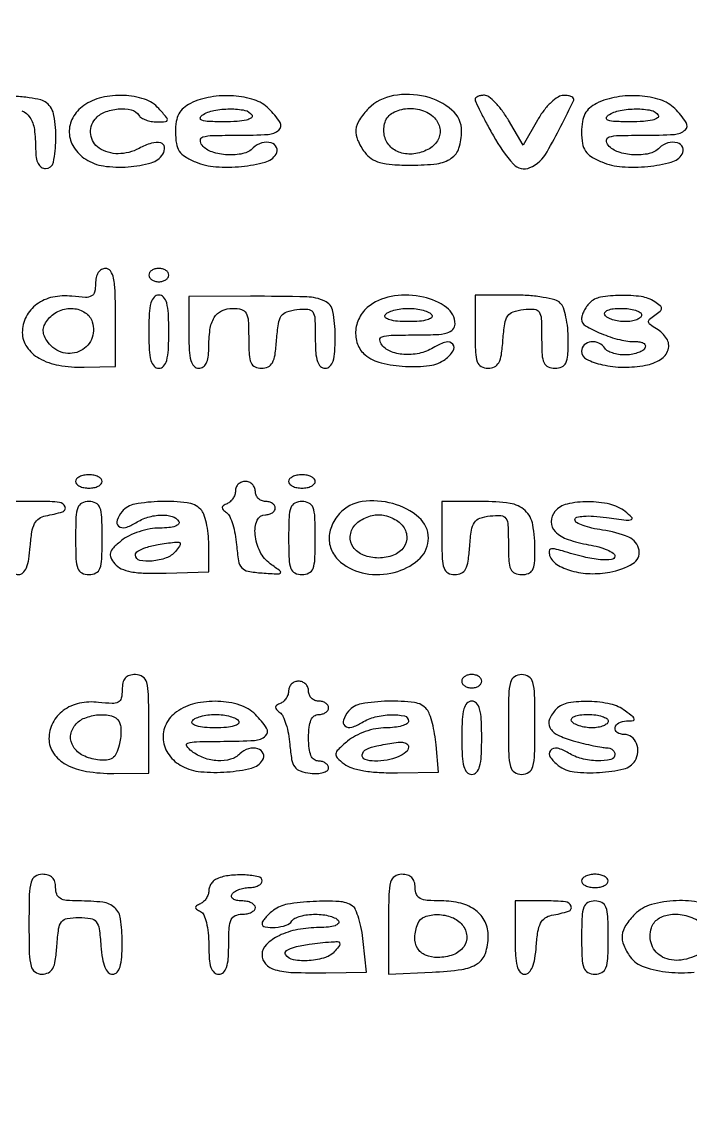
# Model space of a CAD drawing. Extents: x 0 to 1066, y 0 to 761.
# Drawn here: x 1035.16 to 1043.66, y 113.07 to 127.07 of the extents above; entities that cross this region are included whole.
import ezdxf

# ---------------------------------------------------------------- set-up
doc = ezdxf.new("R2010")
doc.units = 0
doc.header["$MEASUREMENT"] = 0

msp = doc.modelspace()

# ---------------------------------------------------------------- linework, layer by layer
for points in [[(710.559243, 95.267872, -0.000023), (733.258836, 95.240684, -0.000004), (756.324384, 95.211821, -0.198594)], [(606.442229, 95.24091, -0.000004), (629.422908, 95.212432, -0.198597)], [(669.892229, 95.24091, -0.000004), (692.872908, 95.212432, -0.198597)], [(1035.158291, 125.940682, -0.160678), (1035.261923, 125.858326, -0.113007), (1035.318362, 125.706359, -0.032648), (1035.3348, 125.454881, 0.035349), (1035.342443, 125.346912, 0.083558), (1035.366821, 125.270297, 0.125617), (1035.40714, 125.224762, 0.150151), (1035.4617, 125.208, 0.355535), (1035.560237, 125.288205, 0.047363), (1035.591809, 125.574712, 0.046206), (1035.568085, 125.881204, 0.178994), (1035.474314, 126.043531, 0.11682), (1035.401333, 126.079702, 0.021736), (1035.253213, 126.107282, 0.022234), (1035.073463, 126.124621, 0.018691)], [(1043.784705, 115.880694, 0.058703), (1043.475212, 115.904792, 0.058065), (1043.158223, 115.855078, 0.12917), (1042.9488, 115.7328, 0.049691), (1042.833468, 115.591944, 0.120503), (1042.788068, 115.466384, 0.12703), (1042.806845, 115.338343, 0.058331), (1042.890495, 115.190482, 0.157047), (1043.066282, 115.062883, 0.053584), (1043.378419, 114.996595, 0.053508), (1043.702952, 114.998126, 0.133585)], [(1043.7921, 115.243147, -0.105339), (1043.536963, 115.150493, -0.15162), (1043.301491, 115.1891, -0.190846), (1043.163966, 115.342716, -0.166606), (1043.159011, 115.55954, -0.173119), (1043.246068, 115.674016, -0.11717), (1043.401837, 115.729909, -0.093789), (1043.597241, 115.715069, -0.073989), (1043.7921, 115.630253, 0.067467)]]:
    msp.add_lwpolyline(points, format="xyb")
for points in [[(1035.945824, 126.006903, 0.113278), (1035.807225, 125.853329, 0.137272), (1035.762063, 125.665333, 0.133989), (1035.820795, 125.477778, 0.105613), (1035.971085, 125.325951, 0.110225), (1036.197143, 125.240739, 0.052072), (1036.510315, 125.22919, 0.05221), (1036.802806, 125.279854, 0.186873), (1036.951681, 125.391935, 0.171518), (1036.971118, 125.480405, 0.3137), (1036.923959, 125.532951, 0.133726), (1036.805821, 125.528878, 0.047802), (1036.648877, 125.463286, -0.121285), (1036.384463, 125.395769, -0.150191), (1036.142055, 125.467984, -0.214535), (1036.034485, 125.639392, -0.210662), (1036.090315, 125.835409, -0.124132), (1036.210733, 125.923405, -0.073994), (1036.384285, 125.965206, -0.079011), (1036.549926, 125.953748, -0.20023), (1036.6461, 125.8848, 0.117768), (1036.678744, 125.852328, 0.048861), (1036.735114, 125.825051, 0.04474), (1036.803996, 125.806461, 0.043574), (1036.875705, 125.8002, 0.015008), (1036.986545, 125.803528, 0.356195), (1037.007974, 125.823268, 0.215596), (1036.997883, 125.858011, 0.007054), (1036.8999, 125.9694, 0.12908), (1036.717744, 126.08835, 0.070733), (1036.453787, 126.136524, 0.068048), (1036.174381, 126.10945, 0.094916)], [(1037.30175, 126.035346, 0.066708), (1037.213009, 125.976877, 0.093763), (1037.154416, 125.902616, 0.081335), (1037.121843, 125.803898, 0.039121), (1037.1114, 125.670636, 0.03965), (1037.122959, 125.5251, 0.109137), (1037.160541, 125.429883, 0.108122), (1037.234981, 125.358842, 0.038504), (1037.366797, 125.291939, 0.07968), (1037.624969, 125.230488, 0.043035), (1037.952556, 125.234212, 0.041612), (1038.25105, 125.288702, 0.189202), (1038.390365, 125.391935, 0.25213), (1038.395859, 125.476184, 0.223507), (1038.328156, 125.533461, 0.136069), (1038.207304, 125.532483, 0.127389), (1038.100694, 125.469734, -0.143547), (1037.967982, 125.397189, -0.067064), (1037.770907, 125.381156, -0.066933), (1037.576033, 125.417911, -0.14041), (1037.4498, 125.5041, -0.180724), (1037.427623, 125.567776, -0.330369), (1037.459685, 125.609035, -0.062612), (1037.584364, 125.627491, -0.005475), (1037.904741, 125.631, 0.013836), (1038.290676, 125.641682, 0.165999), (1038.426782, 125.69673, 0.378273), (1038.439891, 125.793831, 0.049118), (1038.2958, 125.9694, 0.119707), (1038.113612, 126.080379, 0.060723), (1037.848254, 126.130737, 0.057529), (1037.558568, 126.116621, 0.07156)], [(1039.5648, 125.9694, 0.050288), (1039.448304, 125.826777, 0.124671), (1039.404104, 125.700363, 0.127219), (1039.425815, 125.569804, 0.053428), (1039.51568, 125.41452, 0.087898), (1039.599659, 125.334047, 0.080061), (1039.70886, 125.284103, 0.051964), (1039.866351, 125.257824, 0.015377), (1040.110966, 125.2503, 0.029721), (1040.433191, 125.26947, 0.119588), (1040.616634, 125.337869, 0.168345), (1040.713889, 125.467869, 0.075498), (1040.747905, 125.681338, 0.221893), (1040.624528, 125.95078, 0.116993), (1040.289719, 126.121593, 0.104189), (1039.880941, 126.134353, 0.153431)], [(1040.9184, 126.087618, 0.112498), (1040.926199, 126.053393, 0.003903), (1040.986741, 125.929932, 0.007113), (1041.06191, 125.78482, 0.004891), (1041.15105, 125.622404, 0.053384), (1041.405904, 125.264214, 0.326779), (1041.614678, 125.218832, 0.163186), (1041.834528, 125.42004, 0.015615), (1042.171344, 126.07515, 0.257895), (1042.169877, 126.099122, 0.135897), (1042.147081, 126.119718, 0.078145), (1042.103723, 126.133542, 0.039521), (1042.0464, 126.137772, 0.139649), (1041.972463, 126.116283, 0.048734), (1041.883927, 126.04789, 0.042128), (1041.792917, 125.946492, 0.031572), (1041.710134, 125.82127), (1041.528968, 125.505598), (1041.342227, 125.822099, 0.025781), (1041.26204, 125.943273, 0.032815), (1041.17552, 126.045628, 0.034591), (1041.094573, 126.118695, 0.167832), (1041.036944, 126.1386, 0.041089), (1040.991556, 126.134864, 0.060546), (1040.953222, 126.123624, 0.079605), (1040.92719, 126.10712, 0.214944)], [(1042.46235, 126.035346, 0.066708), (1042.373609, 125.976877, 0.093763), (1042.315016, 125.902616, 0.081335), (1042.282443, 125.803898, 0.039121), (1042.272, 125.670636, 0.03965), (1042.283559, 125.5251, 0.109137), (1042.321141, 125.429883, 0.108122), (1042.395581, 125.358842, 0.038504), (1042.527397, 125.291939, 0.07968), (1042.785569, 125.230488, 0.043035), (1043.113156, 125.234212, 0.041612), (1043.41165, 125.288702, 0.189202), (1043.550965, 125.391935, 0.25213), (1043.556459, 125.476184, 0.223507), (1043.488756, 125.533461, 0.136069), (1043.367904, 125.532483, 0.127389), (1043.261294, 125.469734, -0.143547), (1043.128582, 125.397189, -0.067064), (1042.931507, 125.381156, -0.066933), (1042.736633, 125.417911, -0.14041), (1042.6104, 125.5041, -0.180724), (1042.588223, 125.567776, -0.330369), (1042.620285, 125.609035, -0.062612), (1042.744964, 125.627491, -0.005475), (1043.065341, 125.631, 0.013836), (1043.451276, 125.641682, 0.165999), (1043.587382, 125.69673, 0.378273), (1043.600491, 125.793831, 0.049118), (1043.4564, 125.9694, 0.119707), (1043.274212, 126.080379, 0.060723), (1043.008854, 126.130737, 0.057529), (1042.719168, 126.116621, 0.07156)], [(1038.0843, 125.8848, -0.409778), (1038.076416, 125.850231, -0.084695), (1038.012809, 125.823357, -0.042668), (1037.895952, 125.806235, -0.015847), (1037.729743, 125.801495, -0.009372), (1037.538942, 125.80568, -0.06222), (1037.445199, 125.821285, -0.369495), (1037.427181, 125.849168, -0.219131), (1037.4498, 125.8848, -0.095261), (1037.60048, 125.945646, -0.048497), (1037.804543, 125.965485, -0.047959), (1037.99383, 125.947287, -0.209364)], [(1040.416685, 125.835409, -0.151356), (1040.472911, 125.699511, -0.163906), (1040.439912, 125.560497, -0.133724), (1040.320073, 125.449538, -0.090418), (1040.141226, 125.394073, -0.106254), (1039.968677, 125.409877, -0.133022), (1039.833633, 125.495968, -0.140028), (1039.764893, 125.63453, -0.123016), (1039.775011, 125.79614, -0.193392), (1039.874611, 125.916965, -0.109993), (1040.059351, 125.970134, -0.100145), (1040.264154, 125.941585, -0.135812)], [(1043.2449, 125.8848, -0.409778), (1043.237016, 125.850231, -0.084695), (1043.173409, 125.823357, -0.042668), (1043.056552, 125.806235, -0.015847), (1042.890343, 125.801495, -0.009372), (1042.699542, 125.80568, -0.06222), (1042.605799, 125.821285, -0.369495), (1042.587781, 125.849168, -0.219131), (1042.6104, 125.8848, -0.095261), (1042.76108, 125.945646, -0.048497), (1042.965143, 125.965485, -0.047959), (1043.15443, 125.947287, -0.209364)], [(1036.0962, 123.744488, -0.054554), (1036.084622, 123.638684, -0.219411), (1036.04625, 123.588207, -0.134958), (1035.968701, 123.570821, -0.01712), (1035.796326, 123.584984, 0.081468), (1035.552126, 123.573655, 0.105912), (1035.348178, 123.482585, 0.117564), (1035.21386, 123.324959, 0.118469), (1035.1656, 123.124138, 0.152061), (1035.222821, 122.940336, 0.114361), (1035.380184, 122.796811, 0.084977), (1035.629708, 122.707938, 0.048209), (1035.950319, 122.683436), (1036.35, 122.691458), (1036.35, 123.315229, 0.007847), (1036.344916, 123.639152, 0.042354), (1036.324547, 123.813888, 0.099658), (1036.285719, 123.90589, 0.248105), (1036.2231, 123.939, 0.136345), (1036.171948, 123.924787, 0.113154), (1036.131148, 123.885431, 0.089507), (1036.104954, 123.823394, 0.055303)], [(1036.773, 123.8544, 0.148195), (1036.782777, 123.822137, 0.098894), (1036.810277, 123.794651, 0.082425), (1036.851386, 123.776119, 0.064853), (1036.8999, 123.7698, 0.064853), (1036.948414, 123.776119, 0.082425), (1036.989523, 123.794651, 0.098894), (1037.017023, 123.822137, 0.148195), (1037.0268, 123.8544, 0.148195), (1037.017023, 123.886663, 0.098894), (1036.989523, 123.914149, 0.082425), (1036.948414, 123.932681, 0.064853), (1036.8999, 123.939, 0.064853), (1036.851386, 123.932681, 0.082425), (1036.810277, 123.914149, 0.098894), (1036.782777, 123.886663, 0.148195)], [(1036.773, 123.1353, 0.01212), (1036.778636, 122.902825, 0.054498), (1036.799918, 122.7687, 0.118311), (1036.839365, 122.696797, 0.211442), (1036.8999, 122.67, 0.211442), (1036.960435, 122.696797, 0.118311), (1036.999882, 122.7687, 0.054498), (1037.021164, 122.902825, 0.01212), (1037.0268, 123.1353, 0.01212), (1037.021164, 123.367775, 0.054498), (1036.999882, 123.5019, 0.118311), (1036.960435, 123.573803, 0.211442), (1036.8999, 123.6006, 0.211442), (1036.839365, 123.573803, 0.118311), (1036.799918, 123.5019, 0.054498), (1036.778636, 123.367775, 0.01212)], [(1037.2806, 123.12657, 0.01248), (1037.286278, 122.899118, 0.055352), (1037.307628, 122.767245, 0.119272), (1037.347106, 122.696424, 0.209186), (1037.4075, 122.67, 0.150151), (1037.46206, 122.686762, 0.125617), (1037.502379, 122.732297, 0.083558), (1037.526757, 122.808912, 0.035349), (1037.5344, 122.916881, -0.032413), (1037.550218, 123.160633, -0.101777), (1037.603487, 123.314912, -0.152261), (1037.698521, 123.400523, -0.108189), (1037.839551, 123.4314, -0.065703), (1037.951646, 123.416606, -0.20782), (1038.009603, 123.370478, -0.109731), (1038.036232, 123.274318, -0.012894), (1038.042, 123.0507, 0.014181), (1038.047882, 122.843365, 0.087921), (1038.07228, 122.740146, 0.183405), (1038.122174, 122.68872, 0.109873), (1038.206336, 122.67, 0.112123), (1038.289404, 122.688865, 0.160679), (1038.343445, 122.740772, 0.086187), (1038.376425, 122.842001, 0.017695), (1038.396686, 123.02955, -0.017705), (1038.419022, 123.23627, -0.112209), (1038.456681, 123.334375, -0.16625), (1038.525954, 123.38718, -0.051861), (1038.65535, 123.415869, -0.041038), (1038.794318, 123.420391, -0.241272), (1038.855579, 123.385072, -0.133908), (1038.882919, 123.29915, -0.010461), (1038.888, 123.056319, 0.016275), (1038.894092, 122.869198, 0.063156), (1038.916097, 122.755537, 0.126046), (1038.955812, 122.693323, 0.190215), (1039.0149, 122.67, 0.198753), (1039.074607, 122.69471, 0.123319), (1039.114218, 122.7607, 0.0595), (1039.135908, 122.882415, 0.014375), (1039.1418, 123.087299, 0.049034), (1039.111842, 123.392039, 0.240233), (1039.007979, 123.52381, 0.102618), (1038.77937, 123.576671, 0.006044), (1038.06315, 123.584283), (1037.2806, 123.583141)], [(1039.583624, 123.468903, 0.109834), (1039.459071, 123.332766, 0.106782), (1039.402328, 123.155286, 0.112296), (1039.425037, 122.977392, 0.132631), (1039.522546, 122.839162, 0.115004), (1039.723677, 122.738578, 0.044976), (1040.032795, 122.693493, 0.044811), (1040.341375, 122.704182, 0.130392), (1040.537567, 122.783343, 0.082222), (1040.639615, 122.889877, 0.332785), (1040.636009, 122.974272, 0.293048), (1040.549359, 123.00255, 0.076037), (1040.4081, 122.941747, -0.076246), (1040.230155, 122.865241, -0.072618), (1040.034392, 122.843844, -0.079527), (1039.857423, 122.878765, -0.131887), (1039.734, 122.9661, -0.159132), (1039.708633, 123.030147, -0.346422), (1039.73689, 123.070969, -0.068768), (1039.850935, 123.089494, -0.005928), (1040.146641, 123.093, 0.009544), (1040.421743, 123.098252, 0.055935), (1040.564481, 123.119815, 0.137424), (1040.636932, 123.162735, 0.193056), (1040.6646, 123.231723, 0.239833), (1040.557496, 123.442168, 0.103684), (1040.262643, 123.57477, 0.087809), (1039.893031, 123.589866, 0.119733)], [(1040.9184, 123.1353, 0.009984), (1040.923643, 122.872771, 0.075033), (1040.94702, 122.751034, 0.183879), (1040.99701, 122.692067, 0.126645), (1041.082736, 122.67, 0.112123), (1041.165804, 122.688865, 0.160679), (1041.219845, 122.740772, 0.086187), (1041.252825, 122.842001, 0.017695), (1041.273086, 123.02955, -0.017705), (1041.295422, 123.23627, -0.112209), (1041.333081, 123.334375, -0.16625), (1041.402354, 123.38718, -0.051861), (1041.53175, 123.415869, -0.041038), (1041.670718, 123.420391, -0.241272), (1041.731979, 123.385072, -0.133908), (1041.759319, 123.29915, -0.010461), (1041.7644, 123.056319, 0.013596), (1041.770206, 122.842859, 0.089848), (1041.794813, 122.73944, 0.188426), (1041.845862, 122.688381, 0.103622), (1041.9336, 122.67, 0.099499), (1042.020775, 122.687521, 0.186817), (1042.071813, 122.736623, 0.093931), (1042.096767, 122.835157, 0.015183), (1042.1028, 123.03378, 0.025442), (1042.09533, 123.180488, 0.028275), (1042.072979, 123.320521, 0.029295), (1042.040503, 123.436334, 0.113847), (1042.00128, 123.49908, 0.13189), (1041.932868, 123.538535, 0.022776), (1041.785444, 123.570778, 0.023405), (1041.604386, 123.593158, 0.019046), (1041.40908, 123.6006), (1040.9184, 123.6006)], [(1042.37352, 123.49908, 0.043913), (1042.334668, 123.452731, 0.03666), (1042.301822, 123.397506, 0.038146), (1042.279247, 123.342121, 0.07785), (1042.272, 123.295856, 0.266532), (1042.32145, 123.20968, 0.034117), (1042.520087, 123.111096, 0.03796), (1042.755812, 123.03387, 0.06025), (1042.966417, 123.0084, -0.052101), (1043.024612, 123.00232, -0.113118), (1043.065166, 122.983549, -0.187017), (1043.081875, 122.955816, -0.183539), (1043.0757, 122.9238, -0.128561), (1043.041588, 122.891281, -0.04604), (1042.979578, 122.864051, -0.041947), (1042.902869, 122.845449, -0.038534), (1042.8219, 122.8392, -0.038534), (1042.740931, 122.845449, -0.041947), (1042.664222, 122.864051, -0.04604), (1042.602212, 122.891281, -0.128561), (1042.5681, 122.9238, 0.150078), (1042.492872, 122.989686, 0.136065), (1042.39048, 123.005254, 0.159229), (1042.305709, 122.965822, 0.207817), (1042.272, 122.888222, 0.283), (1042.334668, 122.786368, 0.062267), (1042.536714, 122.714153, 0.052599), (1042.80551, 122.683432, 0.048573), (1043.082314, 122.707959, 0.089088), (1043.274588, 122.781025, 0.185587), (1043.371743, 122.905451, 0.218641), (1043.352557, 123.047162, 0.118844), (1043.22375, 123.171848, -0.022856), (1043.143821, 123.224018, -0.209343), (1043.123183, 123.258913, -0.247289), (1043.136548, 123.294049, -0.031527), (1043.2026, 123.345252, 0.02517), (1043.271479, 123.39726, 0.221976), (1043.2872, 123.430926, 0.225263), (1043.271372, 123.464275, 0.025914), (1043.2026, 123.514705, 0.110082), (1043.029706, 123.580103, 0.040318), (1042.767329, 123.596324, 0.039278), (1042.512237, 123.57141, 0.153571)], [(1036.055189, 123.25814, -0.183559), (1036.042711, 123.034528, -0.19387), (1035.885053, 122.881961, -0.183), (1035.657782, 122.876504, -0.169859), (1035.475246, 123.022459, -0.058824), (1035.440654, 123.095502, -0.102294), (1035.432597, 123.161822, -0.099472), (1035.45148, 123.227174, -0.053339), (1035.498115, 123.297409, -0.121589), (1035.637931, 123.400659, -0.116641), (1035.811979, 123.429078, -0.130185), (1035.966255, 123.376358, -0.170438)], [(1040.3685, 123.3468, -0.372961), (1040.362982, 123.31269, -0.104919), (1040.311327, 123.285312, -0.050431), (1040.212484, 123.267578, -0.019189), (1040.0724, 123.2622, -0.019189), (1039.932316, 123.267578, -0.050431), (1039.833473, 123.285312, -0.104919), (1039.781818, 123.31269, -0.372961), (1039.7763, 123.3468, -0.144823), (1039.812769, 123.379409, -0.04093), (1039.884847, 123.406549, -0.037579), (1039.975234, 123.42517, -0.032024), (1040.0724, 123.4314, -0.032024), (1040.169566, 123.42517, -0.037579), (1040.259953, 123.406549, -0.04093), (1040.332031, 123.379409, -0.144823)], [(1043.0334, 123.3468, -0.222681), (1043.018225, 123.314416, -0.076538), (1042.972739, 123.287051, -0.058208), (1042.905969, 123.26839, -0.039081), (1042.826893, 123.2622, -0.037634), (1042.744012, 123.268447, -0.041396), (1042.665688, 123.287051, -0.045439), (1042.602504, 123.314271, -0.130646), (1042.5681, 123.3468, -0.297719), (1042.568934, 123.379944, -0.145541), (1042.603295, 123.407609, -0.069343), (1042.674383, 123.425787, -0.027979), (1042.774607, 123.4314, -0.031003), (1042.87375, 123.425247, -0.048032), (1042.95738, 123.406549, -0.061379), (1043.015429, 123.379323, -0.257909)], [(1035.8424, 121.2318, 0.191087), (1035.855215, 121.199493, 0.088204), (1035.892103, 121.172051, 0.068025), (1035.946846, 121.153434, 0.048028), (1036.0116, 121.1472, 0.048028), (1036.076354, 121.153434, 0.068025), (1036.131098, 121.172051, 0.088204), (1036.167985, 121.199493, 0.191087), (1036.1808, 121.2318, 0.191087), (1036.167985, 121.264107, 0.088204), (1036.131098, 121.291549, 0.068025), (1036.076354, 121.310166, 0.048028), (1036.0116, 121.3164, 0.048028), (1035.946846, 121.310166, 0.068025), (1035.892103, 121.291549, 0.088204), (1035.855215, 121.264107, 0.191087)], [(1038.5496, 121.2318, 0.191087), (1038.562415, 121.199493, 0.088204), (1038.599303, 121.172051, 0.068025), (1038.654046, 121.153434, 0.048028), (1038.7188, 121.1472, 0.048028), (1038.783554, 121.153434, 0.068025), (1038.838298, 121.172051, 0.088204), (1038.875185, 121.199493, 0.191087), (1038.888, 121.2318, 0.191087), (1038.875185, 121.264107, 0.088204), (1038.838298, 121.291549, 0.068025), (1038.783554, 121.310166, 0.048028), (1038.7188, 121.3164, 0.048028), (1038.654046, 121.310166, 0.068025), (1038.599303, 121.291549, 0.088204), (1038.562415, 121.264107, 0.191087)], [(1037.8728, 121.11195, -0.080037), (1037.864902, 121.062926, -0.064268), (1037.841736, 121.014701, -0.065096), (1037.807481, 120.974541, -0.087504), (1037.76705, 120.949191, 0.046343), (1037.71991, 120.924764, 0.240697), (1037.705605, 120.900219, 0.216661), (1037.716481, 120.872298, 0.038187), (1037.760748, 120.835293, -0.132308), (1037.800958, 120.786351, -0.030843), (1037.839047, 120.686075, -0.02971), (1037.869829, 120.561335, -0.025338), (1037.887648, 120.427002, 0.019484), (1037.912298, 120.222867, 0.144912), (1037.954101, 120.135651, 0.165524), (1038.033993, 120.091178, 0.027455), (1038.2112, 120.068916, 0.003169), (1038.41445, 120.055943, 0.226058), (1038.444888, 120.068357, 0.440708), (1038.442718, 120.092062, 0.006494), (1038.31695, 120.184985, -0.12334), (1038.186384, 120.339364, -0.089038), (1038.124033, 120.557036, -0.120419), (1038.149227, 120.738013, -0.307363), (1038.2535, 120.8088, 0.064853), (1038.302014, 120.815119, 0.082425), (1038.343123, 120.833651, 0.098894), (1038.370623, 120.861137, 0.148195), (1038.3804, 120.8934, 0.148195), (1038.370623, 120.925663, 0.098894), (1038.343123, 120.953149, 0.082425), (1038.302014, 120.971681, 0.064853), (1038.2535, 120.978, -0.099038), (1038.20507, 120.987688, -0.097945), (1038.163877, 121.015277, -0.097945), (1038.136288, 121.05647, -0.099038), (1038.1266, 121.1049, 0.099038), (1038.116912, 121.15333, 0.097945), (1038.089323, 121.194523, 0.097945), (1038.04813, 121.222112, 0.099038), (1037.9997, 121.2318, 0.09335), (1037.951259, 121.222677, 0.096425), (1037.910077, 121.196594, 0.099164), (1037.882513, 121.15768, 0.105033)], [(1034.9964, 120.5127, 0.012516), (1035.002098, 120.285115, 0.051654), (1035.023097, 120.149191, 0.107462), (1035.06102, 120.074644, 0.225221), (1035.118436, 120.0474, 0.19969), (1035.173882, 120.070464, 0.098084), (1035.216964, 120.135246, 0.05854), (1035.247895, 120.245136, 0.021267), (1035.266486, 120.40622, -0.020451), (1035.287226, 120.588545, -0.077918), (1035.322017, 120.697274, -0.127802), (1035.377843, 120.760998, -0.105674), (1035.4617, 120.795132, 0.030111), (1035.677813, 120.847151, 0.431322), (1035.709343, 120.910799, 0.287274), (1035.637578, 120.966134, 0.024345), (1035.39402, 120.978), (1034.9964, 120.978)], [(1035.8424, 120.5127, 0.009792), (1035.847603, 120.247044, 0.077556), (1035.871241, 120.126713, 0.189837), (1035.922419, 120.068828, 0.118451), (1036.0116, 120.0474, 0.118451), (1036.100781, 120.068828, 0.189837), (1036.151959, 120.126713, 0.077556), (1036.175597, 120.247044, 0.009792), (1036.1808, 120.5127, 0.009792), (1036.175597, 120.778356, 0.077556), (1036.151959, 120.898687, 0.189837), (1036.100781, 120.956572, 0.118451), (1036.0116, 120.978, 0.118451), (1035.922419, 120.956572, 0.189837), (1035.871241, 120.898687, 0.077556), (1035.847603, 120.778356, 0.009792)], [(1036.432903, 120.849056, 0.085709), (1036.369118, 120.738096, 0.318437), (1036.389142, 120.664558, 0.249271), (1036.475305, 120.64711, 0.067467), (1036.6065, 120.706253, -0.064662), (1036.761659, 120.777244, -0.066892), (1036.928014, 120.805179, -0.078379), (1037.07019, 120.787508, -0.186398), (1037.1537, 120.7242, -0.328316), (1037.150982, 120.690672, -0.129674), (1037.110458, 120.663093, -0.061039), (1037.029152, 120.645106, -0.023951), (1036.914265, 120.6396, 0.046174), (1036.788146, 120.627928, 0.032741), (1036.650375, 120.592746, 0.033219), (1036.522125, 120.541239, 0.058152), (1036.425566, 120.480096, 0.023278), (1036.322399, 120.388289, 0.129101), (1036.284547, 120.325178, 0.18648), (1036.289761, 120.264151, 0.05976), (1036.339992, 120.186359, 0.113818), (1036.422694, 120.123304, 0.061496), (1036.545579, 120.085033, 0.039526), (1036.724948, 120.067024, 0.012672), (1036.992898, 120.068172), (1037.5344, 120.084219), (1037.5344, 120.42959, 0.026739), (1037.526926, 120.56925, 0.02912), (1037.504579, 120.703329, 0.030357), (1037.472069, 120.814673, 0.110604), (1037.43288, 120.87648, 0.167107), (1037.25913, 120.961322, 0.037644), (1036.925777, 120.97728, 0.037357), (1036.594834, 120.943374, 0.177143)], [(1038.5496, 120.5127, 0.009792), (1038.554803, 120.247044, 0.077556), (1038.578441, 120.126713, 0.189837), (1038.629619, 120.068828, 0.118451), (1038.7188, 120.0474, 0.118451), (1038.807981, 120.068828, 0.189837), (1038.859159, 120.126713, 0.077556), (1038.882797, 120.247044, 0.009792), (1038.888, 120.5127, 0.009792), (1038.882797, 120.778356, 0.077556), (1038.859159, 120.898687, 0.189837), (1038.807981, 120.956572, 0.118451), (1038.7188, 120.978, 0.118451), (1038.629619, 120.956572, 0.189837), (1038.578441, 120.898687, 0.077556), (1038.554803, 120.778356, 0.009792)], [(1039.197212, 120.823289, 0.087841), (1039.092384, 120.656208, 0.115381), (1039.064612, 120.478885, 0.120514), (1039.118427, 120.313319, 0.101761), (1039.245224, 120.179097, 0.123982), (1039.569432, 120.055468, 0.104614), (1039.936065, 120.088875, 0.12062), (1040.220231, 120.258989, 0.200446), (1040.3262, 120.5127, 0.219487), (1040.205115, 120.775248, 0.109962), (1039.875243, 120.950143, 0.102661), (1039.483398, 120.975199, 0.175387)], [(1040.4954, 120.5127, 0.009984), (1040.500643, 120.250171, 0.075033), (1040.52402, 120.128434, 0.183879), (1040.57401, 120.069467, 0.126645), (1040.659736, 120.0474, 0.112123), (1040.742804, 120.066265, 0.160679), (1040.796845, 120.118172, 0.086187), (1040.829825, 120.219401, 0.017695), (1040.850086, 120.40695, -0.017705), (1040.872422, 120.61367, -0.112209), (1040.910081, 120.711775, -0.16625), (1040.979354, 120.76458, -0.051861), (1041.10875, 120.793269, -0.041038), (1041.247718, 120.797791, -0.241272), (1041.308979, 120.762472, -0.133908), (1041.336319, 120.67655, -0.010461), (1041.3414, 120.433719, 0.013596), (1041.347206, 120.220259, 0.089848), (1041.371813, 120.11684, 0.188426), (1041.422862, 120.065781, 0.103622), (1041.5106, 120.0474, 0.088662), (1041.595653, 120.062601, 0.178332), (1041.646787, 120.106258, 0.106491), (1041.67294, 120.191108, 0.021705), (1041.6798, 120.349062, 0.042375), (1041.651495, 120.682442, 0.165185), (1041.554237, 120.861828, 0.152996), (1041.362671, 120.952701, 0.034838), (1041.000023, 120.978), (1040.4954, 120.978)], [(1041.9336, 120.8511, 0.174378), (1041.885764, 120.719005, 0.200709), (1041.936913, 120.595973, 0.111869), (1042.099572, 120.494484, 0.041938), (1042.36147, 120.427277, -0.02379), (1042.48925, 120.399382, -0.035721), (1042.597026, 120.361993, -0.039298), (1042.674532, 120.321258, -0.257568), (1042.695, 120.284162, -0.383727), (1042.653616, 120.238178, -0.050353), (1042.510467, 120.237523, -0.035618), (1042.298948, 120.273234, -0.016124), (1042.028024, 120.34842, 0.020364), (1041.928468, 120.375141, 0.138691), (1041.878168, 120.372416, 0.308846), (1041.858326, 120.345874, 0.09114), (1041.865737, 120.292879, 0.175713), (1041.956505, 120.177975, 0.070988), (1042.142239, 120.096675, 0.060479), (1042.381079, 120.060565, 0.053723), (1042.631707, 120.08018, 0.08475), (1042.924048, 120.1884, 0.315008), (1043.002676, 120.356802, 0.252879), (1042.871681, 120.522526, 0.068408), (1042.537993, 120.614854, -0.021894), (1042.403655, 120.638899, -0.033617), (1042.290387, 120.672466, -0.036006), (1042.208216, 120.709882, -0.274478), (1042.1874, 120.744945, -0.33962), (1042.21136, 120.776151, -0.047405), (1042.297069, 120.790552, -0.035335), (1042.424093, 120.79069, -0.016125), (1042.58925, 120.773818, 0.003652), (1042.840167, 120.741844, 0.106688), (1042.904086, 120.747814, 0.564688), (1042.910627, 120.774896, 0.02829), (1042.82688, 120.848812, 0.111455), (1042.629675, 120.942756, 0.055059), (1042.352503, 120.97409, 0.055704), (1042.087311, 120.94514, 0.166012)], [(1039.993685, 120.674809, -0.153168), (1040.051436, 120.533814, -0.18011), (1040.012918, 120.395509, -0.144182), (1039.881748, 120.294465, -0.092764), (1039.6917, 120.2589, -0.092764), (1039.501652, 120.294465, -0.144182), (1039.370482, 120.395509, -0.18011), (1039.331964, 120.533814, -0.153168), (1039.389715, 120.674809, -0.070664), (1039.446251, 120.726119, -0.0446), (1039.524294, 120.76944, -0.043987), (1039.610493, 120.798935, -0.060516), (1039.6917, 120.8088, -0.060516), (1039.772907, 120.798935, -0.043987), (1039.859106, 120.76944, -0.0446), (1039.937149, 120.726119, -0.070664)], [(1037.1114, 120.3435, -0.132104), (1036.99425, 120.260679, -0.064604), (1036.814575, 120.219807, -0.076959), (1036.657251, 120.229096, -0.353233), (1036.6038, 120.295316, -0.268435), (1036.633454, 120.346571, -0.050978), (1036.735894, 120.392308, -0.037701), (1036.891931, 120.430937, -0.017105), (1037.100609, 120.458879, -0.043932), (1037.156326, 120.459497, -0.365263), (1037.173017, 120.443081, -0.183009), (1037.164293, 120.411406, -0.01549)], [(1036.4346, 118.583888, -0.054554), (1036.423022, 118.478084, -0.219411), (1036.38465, 118.427607, -0.134958), (1036.307101, 118.410221, -0.01712), (1036.134726, 118.424384, 0.081468), (1035.890526, 118.413055, 0.105912), (1035.686578, 118.321985, 0.117564), (1035.55226, 118.164359, 0.118469), (1035.504, 117.963538, 0.153117), (1035.562348, 117.777472, 0.118434), (1035.72194, 117.635431, 0.083582), (1035.981611, 117.548013, 0.041577), (1036.32885, 117.521974), (1036.773, 117.525642), (1036.773, 118.152021, 0.006028), (1036.768507, 118.524644, 0.060001), (1036.746137, 118.678953, 0.181037), (1036.69465, 118.750765, 0.148728), (1036.6038, 118.7784, 0.07407), (1036.5265, 118.766886, 0.140703), (1036.474148, 118.732936, 0.126026), (1036.444227, 118.673324, 0.053665)], [(1040.7492, 118.6938, 0.148195), (1040.758977, 118.661537, 0.098894), (1040.786477, 118.634051, 0.082425), (1040.827586, 118.615519, 0.064853), (1040.8761, 118.6092, 0.064853), (1040.924614, 118.615519, 0.082425), (1040.965723, 118.634051, 0.098894), (1040.993223, 118.661537, 0.148195), (1041.003, 118.6938, 0.148195), (1040.993223, 118.726063, 0.098894), (1040.965723, 118.753549, 0.082425), (1040.924614, 118.772081, 0.064853), (1040.8761, 118.7784, 0.064853), (1040.827586, 118.772081, 0.082425), (1040.786477, 118.753549, 0.098894), (1040.758977, 118.726063, 0.148195)], [(1041.3414, 118.1439, 0.005909), (1041.345867, 117.765874, 0.059311), (1041.36819, 117.609862, 0.180365), (1041.419688, 117.537344, 0.150217), (1041.5106, 117.5094, 0.150217), (1041.601512, 117.537344, 0.180365), (1041.65301, 117.609862, 0.059311), (1041.675333, 117.765874, 0.005909), (1041.6798, 118.1439, 0.005909), (1041.675333, 118.521926, 0.059311), (1041.65301, 118.677937, 0.180365), (1041.601512, 118.750456, 0.150217), (1041.5106, 118.7784, 0.150217), (1041.419688, 118.750456, 0.180365), (1041.36819, 118.677937, 0.059311), (1041.345867, 118.521926, 0.005909)], [(1038.5496, 118.57395, -0.080037), (1038.541702, 118.524926, -0.064268), (1038.518536, 118.476701, -0.065096), (1038.484281, 118.436541, -0.087504), (1038.44385, 118.411191, 0.046343), (1038.39671, 118.386764, 0.240697), (1038.382405, 118.362219, 0.216661), (1038.393281, 118.334298, 0.038187), (1038.437548, 118.297293, -0.132308), (1038.477758, 118.248351, -0.030843), (1038.515847, 118.148075, -0.02971), (1038.546629, 118.023335, -0.025338), (1038.564448, 117.889002, 0.020489), (1038.58782, 117.698662, 0.114798), (1038.626746, 117.604434, 0.159529), (1038.696687, 117.553002, 0.050821), (1038.82455, 117.524931, 0.036601), (1038.913675, 117.52124, 0.058686), (1038.988859, 117.532527, 0.081602), (1039.039884, 117.555872, 0.249719), (1039.0572, 117.588381, 0.139401), (1039.047418, 117.622785, 0.100013), (1039.019923, 117.652098, 0.085452), (1038.978801, 117.671838, 0.069375), (1038.9303, 117.6786, -0.164293), (1038.873665, 117.697726, -0.129352), (1038.833614, 117.7491, -0.075863), (1038.810328, 117.838999, -0.025511), (1038.8034, 117.9747, -0.025511), (1038.810328, 118.110401, -0.075863), (1038.833614, 118.2003, -0.129352), (1038.873665, 118.251674, -0.164293), (1038.9303, 118.2708, 0.064853), (1038.978814, 118.277119, 0.082425), (1039.019923, 118.295651, 0.098894), (1039.047423, 118.323137, 0.148195), (1039.0572, 118.3554, 0.148195), (1039.047423, 118.387663, 0.098894), (1039.019923, 118.415149, 0.082425), (1038.978814, 118.433681, 0.064853), (1038.9303, 118.44, -0.099038), (1038.88187, 118.449688, -0.097945), (1038.840677, 118.477277, -0.097945), (1038.813088, 118.51847, -0.099038), (1038.8034, 118.5669, 0.099038), (1038.793712, 118.61533, 0.097945), (1038.766123, 118.656523, 0.097945), (1038.72493, 118.684112, 0.099038), (1038.6765, 118.6938, 0.09335), (1038.628059, 118.684677, 0.096425), (1038.586877, 118.658594, 0.099164), (1038.559313, 118.61968, 0.105033)], [(1037.125394, 118.30492, 0.128178), (1036.991346, 118.14732, 0.138789), (1036.956515, 117.949209, 0.133271), (1037.030671, 117.756166, 0.114233), (1037.196, 117.613607, 0.098534), (1037.432809, 117.543543, 0.041588), (1037.765957, 117.540843, 0.039471), (1038.078343, 117.589312, 0.197253), (1038.219436, 117.690537, 0.244969), (1038.226199, 117.776541, 0.227791), (1038.159445, 117.835191, 0.139664), (1038.038942, 117.834635, 0.126482), (1037.931494, 117.771134, -0.129364), (1037.811463, 117.701112, -0.08077), (1037.648703, 117.683199, -0.073662), (1037.473585, 117.718449, -0.075609), (1037.31792, 117.802809, -0.08692), (1037.256081, 117.86921, -0.496964), (1037.269993, 117.907799, -0.070684), (1037.378291, 117.925412, -0.003845), (1037.72475, 117.929709, 0.013482), (1038.117798, 117.942163, 0.162704), (1038.256317, 117.997684, 0.379843), (1038.270152, 118.095165, 0.050131), (1038.1266, 118.2708, 0.121041), (1037.929218, 118.390324, 0.06748), (1037.65059, 118.437814, 0.065683), (1037.359757, 118.409482, 0.095974)], [(1039.309303, 118.311056, 0.085709), (1039.245518, 118.200096, 0.318437), (1039.265542, 118.126558, 0.249271), (1039.351705, 118.10911, 0.067467), (1039.4829, 118.168253, -0.077562), (1039.649694, 118.239448, -0.0546), (1039.85203, 118.267864, -0.06279), (1040.019806, 118.251881, -0.351039), (1040.0724, 118.1862, -0.273079), (1040.053159, 118.153598, -0.054445), (1039.988174, 118.126451, -0.043838), (1039.895534, 118.107741, -0.027925), (1039.785672, 118.1016, 0.047579), (1039.658819, 118.089501, 0.036131), (1039.52382, 118.053241, 0.036628), (1039.398055, 117.9989, 0.055459), (1039.299222, 117.932456, 0.013172), (1039.177437, 117.823681, 0.16745), (1039.149313, 117.770133, 0.241075), (1039.165786, 117.720646, 0.029192), (1039.254916, 117.642793, 0.090531), (1039.353274, 117.591709, 0.033464), (1039.505878, 117.555727, 0.028058), (1039.700454, 117.534522, 0.016905), (1039.932583, 117.530194), (1040.454833, 117.538113), (1040.423301, 117.883307, 0.019672), (1040.404948, 118.023214, 0.021012), (1040.375932, 118.158164, 0.021143), (1040.34138, 118.27143, 0.085512), (1040.306325, 118.33425, 0.194125), (1040.147697, 118.422509, 0.036895), (1039.810921, 118.439529, 0.037325), (1039.473862, 118.406434, 0.178248)], [(1040.7492, 117.9747, 0.01212), (1040.754836, 117.742225, 0.054498), (1040.776118, 117.6081, 0.118311), (1040.815565, 117.536197, 0.211442), (1040.8761, 117.5094, 0.211442), (1040.936635, 117.536197, 0.118311), (1040.976082, 117.6081, 0.054498), (1040.997364, 117.742225, 0.01212), (1041.003, 117.9747, 0.01212), (1040.997364, 118.207175, 0.054498), (1040.976082, 118.3413, 0.118311), (1040.936635, 118.413203, 0.211442), (1040.8761, 118.44, 0.211442), (1040.815565, 118.413203, 0.118311), (1040.776118, 118.3413, 0.054498), (1040.754836, 118.207175, 0.01212)], [(1041.95052, 118.33848, 0.093539), (1041.864768, 118.212831, 0.230255), (1041.869153, 118.104069, 0.15953), (1041.965967, 118.011777, 0.04358), (1042.16625, 117.936848, 0.007651), (1042.295464, 117.903085, 0.008467), (1042.421372, 117.874486, 0.007956), (1042.529484, 117.853637, 0.042559), (1042.58925, 117.848272, -0.078447), (1042.629647, 117.84171, -0.090206), (1042.663936, 117.823087, -0.100284), (1042.686863, 117.795502, -0.124015), (1042.695, 117.7632, -0.351039), (1042.642406, 117.697519, -0.06279), (1042.47463, 117.681536, -0.0546), (1042.272294, 117.709952, -0.077562), (1042.1055, 117.781147, 0.076037), (1041.964241, 117.84195, 0.293048), (1041.877591, 117.813672, 0.332785), (1041.873985, 117.729277, 0.082222), (1041.976033, 117.622743, 0.132887), (1042.177965, 117.542415, 0.044014), (1042.499526, 117.533921, 0.042749), (1042.808321, 117.579646, 0.198749), (1042.951436, 117.682866, 0.116792), (1042.987586, 117.79157, 0.121006), (1042.970417, 117.903405, 0.135005), (1042.906055, 117.986068, 0.161598), (1042.812849, 118.017, -0.137358), (1042.72488, 118.041631, -0.308982), (1042.697636, 118.101759, -0.235966), (1042.743866, 118.164191, -0.11343), (1042.84305, 118.188891, 0.019471), (1042.927009, 118.193691, 0.423232), (1042.940922, 118.211108, 0.194392), (1042.925169, 118.239222, 0.007128), (1042.82688, 118.315791, 0.10755), (1042.638829, 118.402784, 0.048319), (1042.367312, 118.436197, 0.048103), (1042.104196, 118.417684, 0.156002)], [(1036.395272, 118.181392, -0.103267), (1036.412954, 118.132613, -0.033811), (1036.418665, 118.055964, -0.032028), (1036.413605, 117.96769, -0.031162), (1036.397314, 117.879957, -0.047), (1036.359992, 117.774395, -0.136449), (1036.310276, 117.715963, -0.134321), (1036.237006, 117.691067, -0.044951), (1036.122932, 117.694415, -0.086525), (1035.937951, 117.749979, -0.133742), (1035.814369, 117.860648, -0.167522), (1035.779969, 117.999651, -0.151996), (1035.836515, 118.136809, -0.124187), (1035.95813, 118.22566, -0.076205), (1036.131824, 118.266647, -0.081489), (1036.297541, 118.252862, -0.19533)], [(1037.9151, 118.1862, -0.372961), (1037.909582, 118.15209, -0.104919), (1037.857927, 118.124712, -0.050431), (1037.759084, 118.106978, -0.019189), (1037.619, 118.1016, -0.019189), (1037.478916, 118.106978, -0.050431), (1037.380073, 118.124712, -0.104919), (1037.328418, 118.15209, -0.372961), (1037.3229, 118.1862, -0.144823), (1037.359369, 118.218809, -0.04093), (1037.431447, 118.245949, -0.037579), (1037.521834, 118.26457, -0.032024), (1037.619, 118.2708, -0.032024), (1037.716166, 118.26457, -0.037579), (1037.806553, 118.245949, -0.04093), (1037.878631, 118.218809, -0.144823)], [(1042.6104, 118.1862, -0.222681), (1042.595225, 118.153816, -0.076538), (1042.549739, 118.126451, -0.058208), (1042.482969, 118.10779, -0.039081), (1042.403893, 118.1016, -0.037634), (1042.321012, 118.107847, -0.041396), (1042.242688, 118.126451, -0.045439), (1042.179504, 118.153671, -0.130646), (1042.1451, 118.1862, -0.297719), (1042.145934, 118.219344, -0.145541), (1042.180295, 118.247009, -0.069343), (1042.251383, 118.265187, -0.027979), (1042.351607, 118.2708, -0.031003), (1042.45075, 118.264647, -0.048032), (1042.53438, 118.245949, -0.061379), (1042.592429, 118.218723, -0.257909)], [(1040.0724, 117.856851, -0.231778), (1040.040389, 117.791506, -0.066781), (1039.940327, 117.73336, -0.054672), (1039.799783, 117.692365, -0.043671), (1039.642481, 117.6786, -0.085686), (1039.52067, 117.699629, -0.357259), (1039.484935, 117.75889, -0.249339), (1039.535535, 117.82795, -0.064959), (1039.67055, 117.872695, -0.007356), (1039.887867, 117.911246, -0.050108), (1039.996462, 117.917848, -0.147202), (1040.05073, 117.899156, -0.241216)], [(1035.2502, 115.6059, 0.006055), (1035.254723, 115.23241, 0.057365), (1035.276828, 115.07421, 0.172615), (1035.327024, 115.000092, 0.159749), (1035.414536, 114.9714, 0.112123), (1035.497604, 114.990265, 0.160679), (1035.551645, 115.042172, 0.086187), (1035.584625, 115.143401, 0.017695), (1035.604886, 115.33095, -0.015327), (1035.627324, 115.548289, -0.13272), (1035.664655, 115.63722, -0.191157), (1035.735696, 115.679007, -0.038508), (1035.8847, 115.6905, -0.038508), (1036.033704, 115.679007, -0.191157), (1036.104745, 115.63722, -0.13272), (1036.142076, 115.548289, -0.015327), (1036.164514, 115.33095, 0.021194), (1036.183104, 115.169461, 0.058471), (1036.214022, 115.059372, 0.098074), (1036.257097, 114.994497, 0.199886), (1036.312564, 114.9714, 0.211494), (1036.369085, 114.996427, 0.113083), (1036.407215, 115.064291, 0.056734), (1036.428637, 115.186637, 0.015), (1036.4346, 115.385349, 0.034631), (1036.414617, 115.673519, 0.172771), (1036.340843, 115.815006, 0.159816), (1036.190515, 115.88414, 0.028531), (1035.877781, 115.902, -0.023592), (1035.727943, 115.909074, -0.109191), (1035.645898, 115.935525, -0.175722), (1035.603347, 115.986713, -0.086621), (1035.5886, 116.0712, 0.072254), (1035.577869, 116.145069, 0.124864), (1035.5463, 116.1981, 0.124864), (1035.493269, 116.229669, 0.072254), (1035.4194, 116.2404, 0.150217), (1035.328488, 116.212456, 0.180365), (1035.27699, 116.139937, 0.059311), (1035.254667, 115.983926, 0.005909)], [(1037.64015, 116.184371, 0.08298), (1037.599721, 116.159633, 0.064791), (1037.565464, 116.1211, 0.064977), (1037.542296, 116.075211, 0.084643), (1037.5344, 116.0289, -0.083464), (1037.526531, 115.982091, -0.061281), (1037.503336, 115.934738, -0.060784), (1037.469088, 115.894022, -0.078519), (1037.42865, 115.86675, 0.029131), (1037.377258, 115.839016, 0.260055), (1037.3652, 115.8174, 0.260055), (1037.377258, 115.795784, 0.029131), (1037.42865, 115.76805, -0.181903), (1037.47099, 115.72476, -0.042388), (1037.504471, 115.626917, -0.036866), (1037.526995, 115.496701, -0.0244), (1037.5344, 115.34505, 0.017187), (1037.540585, 115.16518, 0.064755), (1037.562733, 115.054825, 0.126994), (1037.602491, 114.994147, 0.186655), (1037.6613, 114.9714, 0.188641), (1037.720266, 114.994468, 0.12648), (1037.76, 115.056, 0.063857), (1037.782068, 115.168196, 0.016668), (1037.7882, 115.3521, -0.013964), (1037.794059, 115.561858, -0.090841), (1037.81875, 115.664063, -0.188085), (1037.869795, 115.714634, -0.102588), (1037.9574, 115.7328, 0.048028), (1038.022154, 115.739034, 0.068025), (1038.076898, 115.757651, 0.088204), (1038.113785, 115.785093, 0.191087), (1038.1266, 115.8174, 0.195654), (1038.113451, 115.849716, 0.086673), (1038.075431, 115.877149, 0.066561), (1038.019078, 115.895773, 0.0466), (1037.952407, 115.902, -0.047867), (1037.889331, 115.908052, -0.104212), (1037.844742, 115.926851, -0.181468), (1037.825542, 115.954611, -0.202618), (1037.8305, 115.9866, -0.111412), (1037.862312, 116.019049, -0.050262), (1037.915663, 116.046349, -0.046318), (1037.980302, 116.064933, -0.046881), (1038.046993, 116.0712, 0.049547), (1038.10983, 116.077442, 0.069539), (1038.162964, 116.096051, 0.089706), (1038.198724, 116.123501, 0.186414), (1038.2112, 116.1558, 0.355524), (1038.167431, 116.209575, 0.038634), (1037.997162, 116.231354, 0.040888), (1037.80073, 116.225117, 0.067617)], [(1039.8186, 115.604872), (1039.8186, 114.969344), (1040.374638, 114.99646, 0.022291), (1040.74924, 115.031514, 0.108249), (1040.948247, 115.104955, 0.171317), (1041.050361, 115.235914, 0.079138), (1041.086305, 115.451807, 0.112438), (1041.0453, 115.637877, 0.121543), (1040.928312, 115.781737, 0.101656), (1040.738721, 115.871815, 0.060305), (1040.489357, 115.902, -0.017994), (1040.311355, 115.908408, -0.100063), (1040.219695, 115.933917, -0.183366), (1040.173337, 115.984974, -0.093898), (1040.157, 116.0712, 0.072254), (1040.146269, 116.145069, 0.124864), (1040.1147, 116.1981, 0.124864), (1040.061669, 116.229669, 0.072254), (1039.9878, 116.2404, 0.150405), (1039.89688, 116.212417, 0.180279), (1039.845381, 116.139809, 0.059225), (1039.823064, 115.983582, 0.005894)], [(1042.272, 116.1558, 0.191087), (1042.284815, 116.123493, 0.088204), (1042.321703, 116.096051, 0.068025), (1042.376446, 116.077434, 0.048028), (1042.4412, 116.0712, 0.048028), (1042.505954, 116.077434, 0.068025), (1042.560698, 116.096051, 0.088204), (1042.597585, 116.123493, 0.191087), (1042.6104, 116.1558, 0.191087), (1042.597585, 116.188107, 0.088204), (1042.560698, 116.215549, 0.068025), (1042.505954, 116.234166, 0.048028), (1042.4412, 116.2404, 0.048028), (1042.376446, 116.234166, 0.068025), (1042.321703, 116.215549, 0.088204), (1042.284815, 116.188107, 0.191087)], [(1038.35925, 115.784233, 0.021457), (1038.302564, 115.737237, 0.027231), (1038.25469, 115.688962, 0.027186), (1038.220056, 115.645463, 0.155757), (1038.2112, 115.617723, 0.367739), (1038.251191, 115.570702, 0.060353), (1038.38016, 115.565453, 0.05477), (1038.519343, 115.592122, 0.181576), (1038.5919, 115.6482, -0.144823), (1038.628369, 115.680809, -0.04093), (1038.700447, 115.707949, -0.037579), (1038.790834, 115.72657, -0.032024), (1038.888, 115.7328, -0.032024), (1038.985166, 115.72657, -0.037579), (1039.075553, 115.707949, -0.04093), (1039.147631, 115.680809, -0.144823), (1039.1841, 115.6482, -0.332999), (1039.181092, 115.614613, -0.127145), (1039.139536, 115.58705, -0.059853), (1039.056559, 115.569092, -0.023399), (1038.939274, 115.5636, 0.047058), (1038.664527, 115.537685, 0.064051), (1038.428177, 115.460404, 0.08202), (1038.266361, 115.34788, 0.202581), (1038.2112, 115.217321, 0.189149), (1038.256802, 115.101089, 0.138453), (1038.376292, 115.028178, 0.060479), (1038.605996, 114.993012, 0.011892), (1039.024133, 114.989953), (1039.540965, 114.998464), (1039.498357, 115.386782, 0.020382), (1039.475191, 115.540015, 0.025673), (1039.440792, 115.679289, 0.025284), (1039.401087, 115.790111, 0.14849), (1039.362224, 115.837255, 0.134047), (1039.189791, 115.894407, 0.026596), (1038.861663, 115.894527, 0.027107), (1038.534388, 115.859369, 0.122631)], [(1041.426, 115.4367, 0.012516), (1041.431698, 115.209115, 0.051654), (1041.452697, 115.073191, 0.107462), (1041.49062, 114.998644, 0.225221), (1041.548036, 114.9714, 0.19969), (1041.603482, 114.994464, 0.098084), (1041.646564, 115.059246, 0.05854), (1041.677495, 115.169136, 0.021267), (1041.696086, 115.33022, -0.020451), (1041.716826, 115.512545, -0.077918), (1041.751617, 115.621274, -0.127802), (1041.807443, 115.684998, -0.105674), (1041.8913, 115.719132, 0.030111), (1042.107413, 115.771151, 0.431322), (1042.138943, 115.834799, 0.287274), (1042.067178, 115.890134, 0.024345), (1041.82362, 115.902), (1041.426, 115.902)], [(1042.272, 115.4367, 0.009792), (1042.277203, 115.171044, 0.077556), (1042.300841, 115.050712, 0.189837), (1042.352019, 114.992828, 0.118451), (1042.4412, 114.9714, 0.118451), (1042.530381, 114.992828, 0.189837), (1042.581559, 115.050712, 0.077556), (1042.605197, 115.171044, 0.009792), (1042.6104, 115.4367, 0.009792), (1042.605197, 115.702356, 0.077556), (1042.581559, 115.822687, 0.189837), (1042.530381, 115.880572, 0.118451), (1042.4412, 115.902, 0.118451), (1042.352019, 115.880572, 0.189837), (1042.300841, 115.822687, 0.077556), (1042.277203, 115.702356, 0.009792)], [(1040.755085, 115.598809, -0.153301), (1040.813203, 115.456814, -0.183223), (1040.773746, 115.318646, -0.144134), (1040.639797, 115.218099, -0.089641), (1040.445038, 115.1829, -0.097957), (1040.288149, 115.213934, -0.161864), (1040.186831, 115.30129, -0.148634), (1040.152852, 115.438229, -0.078792), (1040.18949, 115.610842, -0.212387), (1040.278502, 115.699932, -0.097445), (1040.443655, 115.728792, -0.087366), (1040.624212, 115.693025, -0.127743)], [(1039.1418, 115.2675, -0.144489), (1039.016945, 115.183707, -0.057078), (1038.811823, 115.144247, -0.057773), (1038.61229, 115.152112, -0.219006), (1038.510858, 115.219442, -0.41646), (1038.523048, 115.270209, -0.068136), (1038.625931, 115.314906, -0.036389), (1038.811964, 115.352818, -0.012112), (1039.088709, 115.381724, -0.023194), (1039.171996, 115.384513, -0.288311), (1039.197389, 115.368082, -0.267315), (1039.194655, 115.33685, -0.02075)]]:
    msp.add_lwpolyline(points, format="xyb", close=True)

doc.saveas('drawing.dxf')
